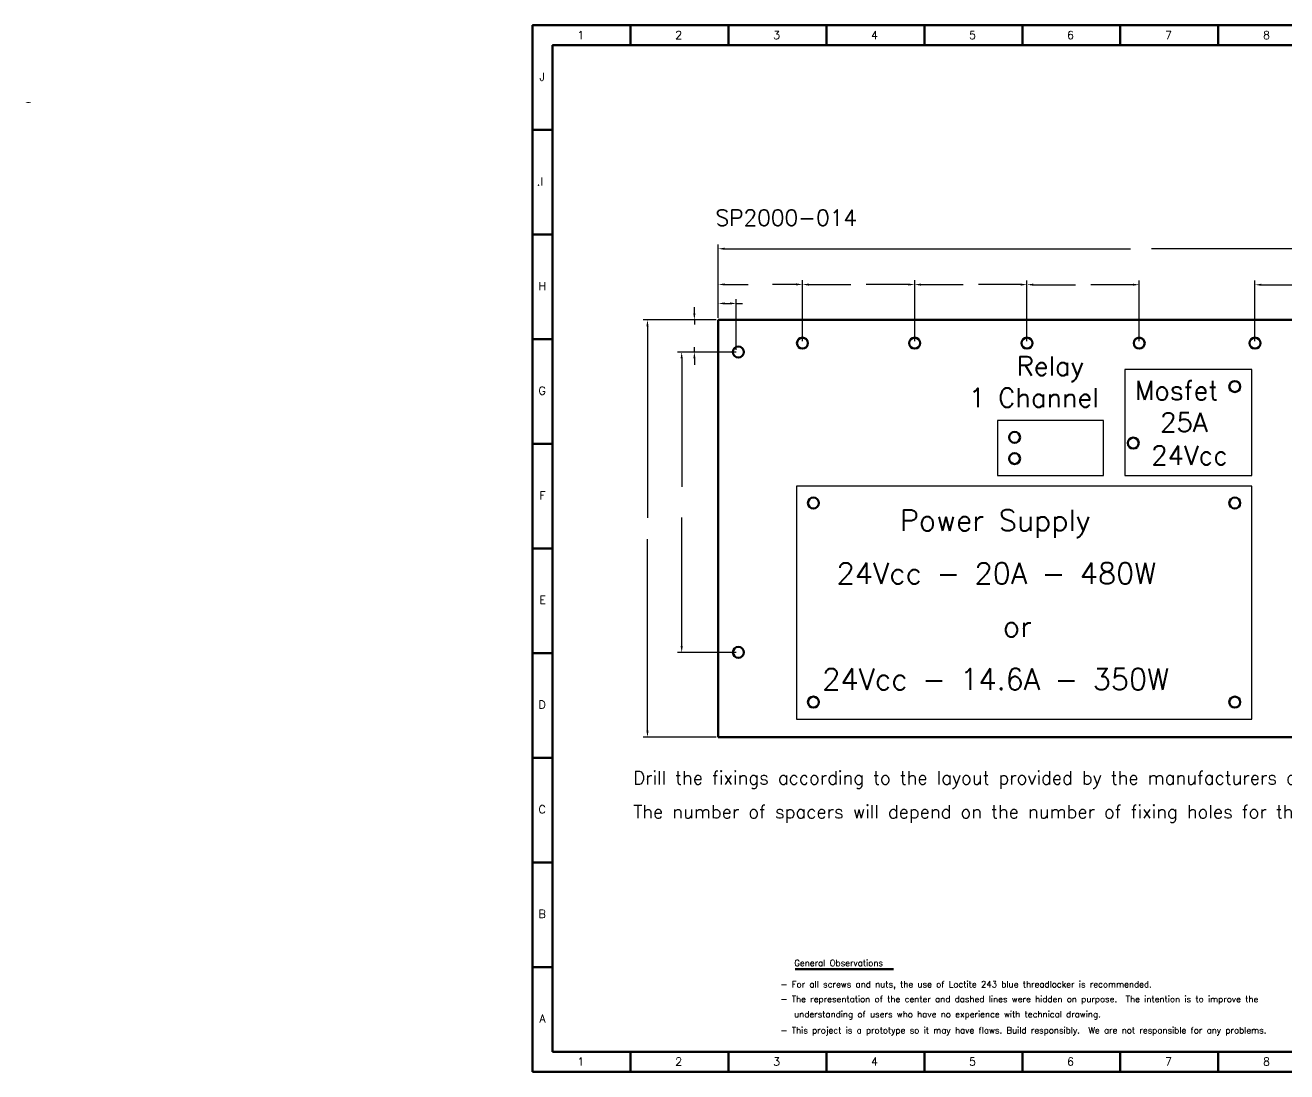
# Model space of a CAD drawing. Extents: x 21948 to 23123, y -4624 to -4130.
# Drawn here: x 21948 to 22544, y -4624 to -4130 of the extents above; entities that cross this region are included whole.
import ezdxf

# ---------------------------------------------------------------- set-up
doc = ezdxf.new("R2010")
doc.units = 0
doc.header["$PDMODE"] = 34
doc.layers.get('0').update_dxf_attribs({"lineweight": 0})
doc.layers.add('Cotas', color=90, linetype='Continuous')
doc.layers.add('Eletrônico', color=7, linetype='Continuous')
doc.layers.add('Peças Usinadas', color=120, linetype='Continuous', lineweight=50)
doc.styles.get("Standard").update_dxf_attribs({"font": 'romans.shx'})
doc.dimstyles.get("Standard").update_dxf_attribs({"dimtxt": 3, "dimasz": 3, "dimexe": 2, "dimexo": 1, "dimgap": 1, "dimtad": 0, "dimtoh": 1, "dimcen": 0.09, "dimadec": 0, "dimazin": 0, "dimtfac": 1, "dimtdec": 4, "dimtofl": 0, "dimtmove": 0, "dimatfit": 3, "dimfxl": 1, "dimtolj": 1, "dimtzin": 0, "dimarcsym": 0})

# ---------------------------------------------------------------- blocks, each defined once
blk = doc.blocks.new('*D')
at = {"color": 0, "linetype": 'ByBlock', "lineweight": -2}
for p, q in [((22283.99, -4283.94), (22256.21, -4283.94)), ((22258.21, -4286.94), (22258.21, -4347.64)), ((22258.21, -4422.76), (22258.21, -4362.06)), ((22284, -4425.76), (22256.21, -4425.76))]:
    blk.add_line(p, q, dxfattribs=at)
for points in [[(22258.21, -4283.94), (22257.71, -4286.94), (22258.21, -4283.94), (22258.71, -4286.94)], [(22258.21, -4425.76), (22258.71, -4422.76), (22258.21, -4425.76), (22257.71, -4422.76)]]:
    blk.add_solid(points, dxfattribs=at)
at = {"layer": 'Defpoints', "color": 0, "linetype": 'ByBlock', "lineweight": 0}
for p in [(22258.21, -4283.94), (22284.99, -4283.94), (22258.21, -4425.76), (22285, -4425.76)]:
    blk.add_point(p, dxfattribs=at)
blk = doc.blocks.new('*D_3')
at = {"color": 0, "linetype": 'ByBlock', "lineweight": -2}
for p, q in [((22264.2, -4265.76), (22264.2, -4262.76)), ((22274.5, -4268.76), (22262.2, -4268.76)), ((22264.2, -4268.76), (22264.2, -4270.99)), ((22264.2, -4283.94), (22264.2, -4281.71)), ((22283.99, -4283.94), (22262.2, -4283.94)), ((22264.2, -4286.94), (22264.2, -4289.94))]:
    blk.add_line(p, q, dxfattribs=at)
for points in [[(22264.2, -4268.76), (22264.7, -4265.76), (22264.2, -4268.76), (22263.7, -4265.76)], [(22264.2, -4283.94), (22263.7, -4286.94), (22264.2, -4283.94), (22264.7, -4286.94)]]:
    blk.add_solid(points, dxfattribs=at)
at = {"layer": 'Defpoints', "color": 0, "linetype": 'ByBlock', "lineweight": 0}
for p in [(22264.2, -4268.76), (22275.5, -4268.76), (22264.2, -4283.94), (22284.99, -4283.94)]:
    blk.add_point(p, dxfattribs=at)
blk = doc.blocks.new('*D_b')
at = {"color": 0, "linetype": 'ByBlock', "lineweight": -2}
for p, q in [((22274.5, -4268.76), (22240.05, -4268.76)), ((22242.05, -4271.76), (22242.05, -4362.18)), ((22242.05, -4462.75), (22242.05, -4372.33)), ((22274.5, -4465.75), (22240.05, -4465.75))]:
    blk.add_line(p, q, dxfattribs=at)
for points in [[(22242.05, -4268.76), (22241.55, -4271.76), (22242.05, -4268.76), (22242.55, -4271.76)], [(22242.05, -4465.75), (22242.55, -4462.75), (22242.05, -4465.75), (22241.55, -4462.75)]]:
    blk.add_solid(points, dxfattribs=at)
at = {"layer": 'Defpoints', "color": 0, "linetype": 'ByBlock', "lineweight": 0}
for p in [(22242.05, -4268.76), (22275.5, -4268.76), (22242.05, -4465.75), (22275.5, -4465.75)]:
    blk.add_point(p, dxfattribs=at)
blk = doc.blocks.new('*D_d')
at = {"color": 0, "linetype": 'ByBlock', "lineweight": -2}
for p, q in [((22275.5, -4267.76), (22275.5, -4259.01)), ((22283.99, -4282.94), (22283.99, -4259.01)), ((22278.5, -4261.01), (22280.99, -4261.01)), ((22283.99, -4261.01), (22286.98, -4261.01))]:
    blk.add_line(p, q, dxfattribs=at)
for points in [[(22275.5, -4261.01), (22278.5, -4261.51), (22275.5, -4261.01), (22278.5, -4260.51)], [(22283.99, -4261.01), (22280.99, -4260.51), (22283.99, -4261.01), (22280.99, -4261.51)]]:
    blk.add_solid(points, dxfattribs=at)
at = {"layer": 'Defpoints', "color": 0, "linetype": 'ByBlock', "lineweight": 0}
for p in [(22275.5, -4261.01), (22283.99, -4261.01), (22275.5, -4268.76), (22283.99, -4283.94)]:
    blk.add_point(p, dxfattribs=at)
blk = doc.blocks.new('*D_i')
at = {"color": 0, "linetype": 'ByBlock', "lineweight": -2}
for p, q in [((22275.5, -4267.76), (22275.5, -4250.04)), ((22278.5, -4252.04), (22289.58, -4252.04)), ((22312.25, -4252.04), (22301.16, -4252.04)), ((22315.25, -4278.76), (22315.25, -4250.04))]:
    blk.add_line(p, q, dxfattribs=at)
for points in [[(22275.5, -4252.04), (22278.5, -4252.54), (22275.5, -4252.04), (22278.5, -4251.54)], [(22315.25, -4252.04), (22312.25, -4251.54), (22315.25, -4252.04), (22312.25, -4252.54)]]:
    blk.add_solid(points, dxfattribs=at)
at = {"layer": 'Defpoints', "color": 0, "linetype": 'ByBlock', "lineweight": 0}
for p in [(22275.5, -4252.04), (22315.25, -4252.04), (22275.5, -4268.76), (22315.25, -4279.76)]:
    blk.add_point(p, dxfattribs=at)
blk = doc.blocks.new('*D_k')
at = {"color": 0, "linetype": 'ByBlock', "lineweight": -2}
for p, q in [((22315.25, -4278.76), (22315.25, -4250.1)), ((22318.25, -4252.1), (22338.1, -4252.1)), ((22365.25, -4252.1), (22345.39, -4252.1)), ((22368.25, -4278.76), (22368.25, -4250.1))]:
    blk.add_line(p, q, dxfattribs=at)
for points in [[(22315.25, -4252.1), (22318.25, -4252.6), (22315.25, -4252.1), (22318.25, -4251.6)], [(22368.25, -4252.1), (22365.25, -4251.6), (22368.25, -4252.1), (22365.25, -4252.6)]]:
    blk.add_solid(points, dxfattribs=at)
at = {"layer": 'Defpoints', "color": 0, "linetype": 'ByBlock', "lineweight": 0}
for p in [(22315.25, -4252.1), (22368.25, -4252.1), (22315.25, -4279.76), (22368.25, -4279.76)]:
    blk.add_point(p, dxfattribs=at)
blk = doc.blocks.new('*D_l')
at = {"color": 0, "linetype": 'ByBlock', "lineweight": -2}
for p, q in [((22368.25, -4278.76), (22368.25, -4250.13)), ((22371.25, -4252.13), (22391.1, -4252.13)), ((22418.25, -4252.13), (22398.39, -4252.13)), ((22421.25, -4278.76), (22421.25, -4250.13))]:
    blk.add_line(p, q, dxfattribs=at)
for points in [[(22368.25, -4252.13), (22371.25, -4252.63), (22368.25, -4252.13), (22371.25, -4251.63)], [(22421.25, -4252.13), (22418.25, -4251.63), (22421.25, -4252.13), (22418.25, -4252.63)]]:
    blk.add_solid(points, dxfattribs=at)
at = {"layer": 'Defpoints', "color": 0, "linetype": 'ByBlock', "lineweight": 0}
for p in [(22368.25, -4252.13), (22421.25, -4252.13), (22368.25, -4279.76), (22421.25, -4279.76)]:
    blk.add_point(p, dxfattribs=at)
blk = doc.blocks.new('*D_m')
at = {"color": 0, "linetype": 'ByBlock', "lineweight": -2}
for p, q in [((22421.25, -4278.76), (22421.25, -4250.15)), ((22424.25, -4252.15), (22444.1, -4252.15)), ((22471.25, -4252.15), (22451.39, -4252.15)), ((22474.25, -4278.76), (22474.25, -4250.15))]:
    blk.add_line(p, q, dxfattribs=at)
for points in [[(22421.25, -4252.15), (22424.25, -4252.65), (22421.25, -4252.15), (22424.25, -4251.65)], [(22474.25, -4252.15), (22471.25, -4251.65), (22474.25, -4252.15), (22471.25, -4252.65)]]:
    blk.add_solid(points, dxfattribs=at)
at = {"layer": 'Defpoints', "color": 0, "linetype": 'ByBlock', "lineweight": 0}
for p in [(22421.25, -4252.15), (22474.25, -4252.15), (22421.25, -4279.76), (22474.25, -4279.76)]:
    blk.add_point(p, dxfattribs=at)
blk = doc.blocks.new('*D_o')
at = {"color": 0, "linetype": 'ByBlock', "lineweight": -2}
for p, q in [((22528.93, -4278.76), (22528.93, -4250.2)), ((22531.93, -4252.2), (22551.78, -4252.2)), ((22578.93, -4252.2), (22559.07, -4252.2)), ((22581.93, -4278.76), (22581.93, -4250.2))]:
    blk.add_line(p, q, dxfattribs=at)
for points in [[(22528.93, -4252.2), (22531.93, -4252.7), (22528.93, -4252.2), (22531.93, -4251.7)], [(22581.93, -4252.2), (22578.93, -4251.7), (22581.93, -4252.2), (22578.93, -4252.7)]]:
    blk.add_solid(points, dxfattribs=at)
at = {"layer": 'Defpoints', "color": 0, "linetype": 'ByBlock', "lineweight": 0}
for p in [(22528.93, -4252.2), (22581.93, -4252.2), (22528.93, -4279.76), (22581.93, -4279.76)]:
    blk.add_point(p, dxfattribs=at)
blk = doc.blocks.new('*D_s')
at = {"color": 0, "linetype": 'ByBlock', "lineweight": -2}
for p, q in [((22275.5, -4267.76), (22275.5, -4233.19)), ((22278.5, -4235.19), (22470.09, -4235.19)), ((22671.68, -4235.19), (22480.09, -4235.19)), ((22674.68, -4267.76), (22674.68, -4233.19))]:
    blk.add_line(p, q, dxfattribs=at)
for points in [[(22275.5, -4235.19), (22278.5, -4235.69), (22275.5, -4235.19), (22278.5, -4234.69)], [(22674.68, -4235.19), (22671.68, -4234.69), (22674.68, -4235.19), (22671.68, -4235.69)]]:
    blk.add_solid(points, dxfattribs=at)
at = {"layer": 'Defpoints', "color": 0, "linetype": 'ByBlock', "lineweight": 0}
for p in [(22275.5, -4235.19), (22674.68, -4235.19), (22275.5, -4268.76), (22674.68, -4268.76)]:
    blk.add_point(p, dxfattribs=at)

msp = doc.modelspace()

# ---------------------------------------------------------------- hatches: boundary and pattern name
at = {"layer": 'Peças Usinadas'}
h = msp.add_hatch(color=2, dxfattribs=at)
h.dxf.hatch_style = 1
h.paths.add_polyline_path([(21948.214, -4166.407), (21951.214, -4166.407, 0.3333333), (21948.214, -4166.407)])

# ---------------------------------------------------------------- linework, layer by layer
at = {"layer": 'Eletrônico', "flags": 128}
for points in [[(22467.41, -4342.253), (22527.41, -4342.253), (22527.41, -4292.253), (22467.41, -4292.253)], [(22407.41, -4342.253), (22457.41, -4342.253), (22457.41, -4316.253), (22407.41, -4316.253)], [(22527.41, -4457.253), (22527.41, -4347.253), (22312.41, -4347.253), (22312.41, -4457.253)]]:
    msp.add_lwpolyline(points, close=True, dxfattribs=at)
at = {"layer": 'Peças Usinadas'}
for p, q in [((22234.037, -4129.661), (22234.037, -4139.111)), ((22280.297, -4129.661), (22280.297, -4139.111)), ((22326.558, -4129.661), (22326.558, -4139.111)), ((22372.818, -4129.661), (22372.818, -4139.111)), ((22419.079, -4129.661), (22419.079, -4139.111)), ((22465.339, -4129.661), (22465.339, -4139.111)), ((22511.599, -4129.661), (22511.599, -4139.111)), ((22197.227, -4179.071), (22187.777, -4179.071)), ((22197.227, -4228.482), (22187.777, -4228.482)), ((22674.676, -4268.759), (22275.495, -4268.759)), ((22275.495, -4465.754), (22275.495, -4268.759)), ((22197.227, -4277.892), (22187.777, -4277.892)), ((22197.227, -4327.302), (22187.777, -4327.302)), ((22197.227, -4376.712), (22187.777, -4376.712)), ((22197.227, -4426.123), (22187.777, -4426.123)), ((22275.495, -4465.753), (22674.676, -4465.76)), ((22197.227, -4475.533), (22187.777, -4475.533)), ((22197.227, -4524.943), (22187.777, -4524.943)), ((22197.227, -4574.354), (22187.777, -4574.354)), ((22234.037, -4614.314), (22234.037, -4623.764)), ((22280.297, -4614.314), (22280.297, -4623.764)), ((22326.558, -4614.314), (22326.558, -4623.764)), ((22372.818, -4614.314), (22372.818, -4623.764)), ((22419.079, -4614.314), (22419.079, -4623.764)), ((22465.339, -4614.314), (22465.339, -4623.764)), ((22511.599, -4614.314), (22511.599, -4623.764))]:
    msp.add_line(p, q, dxfattribs=at)
at = {"layer": 'Peças Usinadas', "color": 1}
msp.add_line((22311.835, -4575.258), (22358.244, -4575.258), dxfattribs=at)
at = {"layer": 'Peças Usinadas', "flags": 128}
for points in [[(22187.777, -4623.764), (22881.683, -4623.764), (22881.683, -4129.661), (22187.777, -4129.661)], [(22197.227, -4614.314), (22872.233, -4614.314), (22872.233, -4139.111), (22197.227, -4139.111)]]:
    msp.add_lwpolyline(points, close=True, dxfattribs=at)
at = {"layer": 'Peças Usinadas'}
for centre in [(22315.245, -4279.759), (22368.245, -4279.759), (22421.245, -4279.759), (22474.245, -4279.759), (22528.926, -4279.759), (22284.991, -4283.943), (22284.995, -4425.756)]:
    msp.add_circle(centre, 2.6, dxfattribs=at)
at = {"layer": 'Peças Usinadas', "color": 1}
for centre in [(22519.41, -4300.253), (22415.41, -4324.253), (22471.438, -4326.955), (22415.41, -4334.253), (22320.41, -4355.253), (22519.41, -4355.253), (22320.41, -4449.253), (22519.41, -4449.253)]:
    msp.add_circle(centre, 2.6, dxfattribs=at)

# ---------------------------------------------------------------- texts
at = {"layer": 'Cotas'}
for s, height, p in [('1', 3.78, (22208.893, -4136.203)), ('2', 3.78, (22255.153, -4136.203)), ('3', 3.78, (22301.414, -4136.203)), ('4', 3.78, (22347.674, -4136.203)), ('5', 3.78, (22393.935, -4136.203)), ('6', 3.78, (22440.195, -4136.203)), ('7', 3.78, (22486.455, -4136.203)), ('8', 3.78, (22532.716, -4136.203)), ('J', 3.78, (22190.982, -4155.863)), ('.I', 3.78, (22189.848, -4205.273)), ('SP2000-014', 7.5401, (22274.151, -4224.315)), ('H', 3.78, (22190.604, -4254.684)), ('G', 3.78, (22190.604, -4304.094)), ('F', 3.78, (22190.982, -4353.504)), ('E', 3.78, (22190.982, -4402.914)), ('D', 3.78, (22190.604, -4452.325)), ('C', 3.78, (22190.604, -4501.735)), ('B', 3.78, (22190.604, -4551.145)), ('A', 3.78, (22190.982, -4600.555)), ('1', 3.78, (22208.893, -4620.856)), ('2', 3.78, (22255.153, -4620.856)), ('3', 3.78, (22301.414, -4620.856)), ('4', 3.78, (22347.674, -4620.856)), ('5', 3.78, (22393.935, -4620.856)), ('6', 3.78, (22440.195, -4620.856)), ('7', 3.78, (22486.455, -4620.856)), ('8', 3.78, (22532.716, -4620.856))]:
    msp.add_text(s, height=height, dxfattribs=at).set_placement(p)
at = {"layer": 'Cotas', "color": 1}
for s, height, p in [('Drill the fixings according to the layout provided by the manufacturers of the chosen boards.', 6.25, (22235.302, -4488.094)), ('The number of spacers will depend on the number of fixing holes for the chosen circuit boards.', 6.25, (22235.302, -4504.094)), ('General Observations', 2.95312, (22311.371, -4573.897)), ('- For all screws and nuts, the use of Loctite 243 blue threadlocker is recommended.', 2.95312, (22304.874, -4583.937)), ('- The representation of the center and dashed lines were hidden on purpose.  The intention is to improve the', 2.953125, (22304.874, -4590.925)), ('understanding of users who have no experience with technical drawing.', 2.95312, (22311.312, -4598.064)), ('- This project is a prototype so it may have flaws. Build responsibly.  We are not responsible for any problems.', 2.953125, (22304.874, -4605.643))]:
    msp.add_text(s, height=height, dxfattribs=at).set_placement(p)
at = {"layer": 'Eletrônico', "ltscale": 0.1}
for s, height, p in [('Relay', 9, (22416.393, -4295.018)), ('1 Channel', 9, (22393.793, -4310.018)), ('Mosfet', 9, (22472.15, -4306.592)), ('25A', 9, (22484.15, -4321.592)), ('24Vcc', 9, (22479.929, -4337.206)), ('Power Supply', 10, (22361.162, -4368.411)), ('24Vcc - 20A - 480W', 10, (22331.357, -4393.411)), ('or', 10, (22409.851, -4418.411)), ('24Vcc - 14.6A - 350W', 10, (22324.588, -4443.411))]:
    msp.add_text(s, height=height, dxfattribs=at).set_placement(p)

# ---------------------------------------------------------------- dimensions: what is measured, and where the dimension line sits
at = {"layer": 'Cotas'}
for base, p1, p2, angle, text, picture, middle in [((22275.495, -4235.195), (22674.676, -4268.759), (22275.495, -4268.759), 359.999983, '399', '*D_s', (22475.086, -4235.195)), ((22275.495, -4252.037), (22315.245, -4279.759), (22275.495, -4268.759), 359.999983, '39,8', '*D_i', (22295.37, -4252.037)), ((22264.2, -4268.759), (22284.991, -4283.943), (22275.495, -4268.759), 89.999992, '15,1', '*D_3', (22264.2, -4276.351)), ((22242.051, -4268.759), (22275.495, -4465.754), (22275.495, -4268.759), 89.999992, '197', '*D_b', (22242.051, -4367.256)), ((22258.213, -4283.943), (22284.995, -4425.756), (22284.991, -4283.943), 89.999992, '141,8', '*D', (22258.213, -4354.85))]:
    dim = msp.add_linear_dim(base=base, p1=p1, p2=p2, angle=angle, text=text, dimstyle='Standard', override={"dimscale": 1, "dimpost": '<>'}, dxfattribs=at)
    dim.commit()
    dim.dimension.update_dxf_attribs({"geometry": picture, "text_midpoint": middle})
for base, p1, p2, picture, middle in [((22368.245, -4252.1), (22315.245, -4279.759), (22368.245, -4279.759), '*D_k', (22341.745, -4252.1)), ((22421.245, -4252.128), (22368.245, -4279.759), (22421.245, -4279.759), '*D_l', (22394.745, -4252.128)), ((22474.245, -4252.155), (22421.245, -4279.759), (22474.245, -4279.759), '*D_m', (22447.745, -4252.155)), ((22581.926, -4252.205), (22528.926, -4279.759), (22581.926, -4279.759), '*D_o', (22555.426, -4252.205)), ((22283.991, -4261.014), (22275.495, -4268.759), (22283.991, -4283.943), '*D_d', (22279.743, -4261.014))]:
    dim = msp.add_linear_dim(base=base, p1=p1, p2=p2, angle=359.999983, dimstyle='Standard', override={"dimscale": 1, "dimpost": '<>'}, dxfattribs=at)
    dim.commit()
    dim.dimension.update_dxf_attribs({"geometry": picture, "text_midpoint": middle})

doc.saveas('drawing.dxf')
